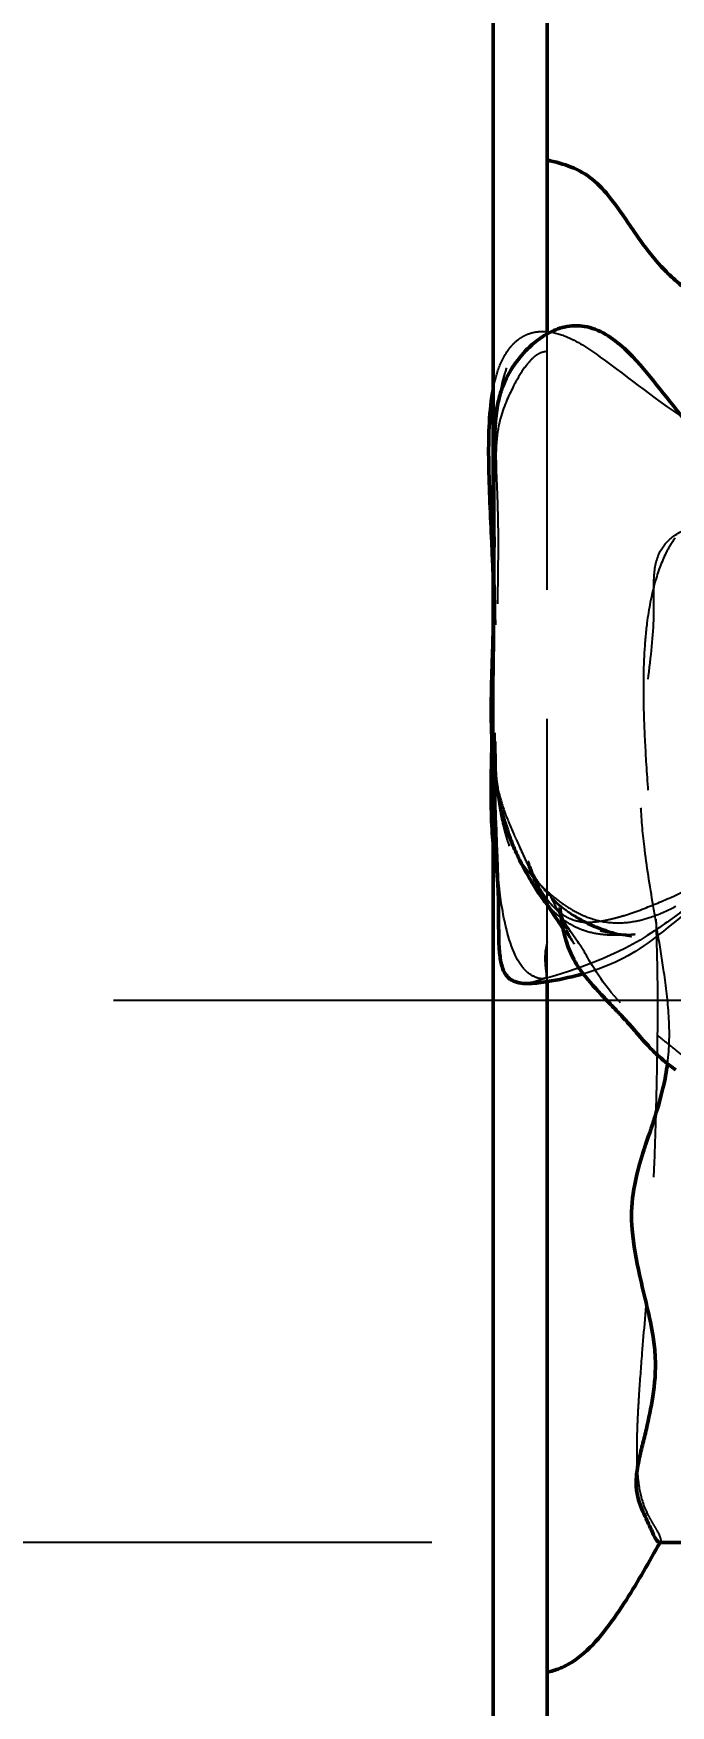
# Model space of a CAD drawing. Header units: millimetres. Extents: x 0 to 420, y 0 to 297.
# Drawn here: x 143.15 to 149.02, y 112.46 to 127.89 of the extents above; entities that cross this region are included whole.
import ezdxf

# ---------------------------------------------------------------- set-up
doc = ezdxf.new("R2010")
doc.units = ezdxf.units.MM
doc.header["$LTSCALE"] = 0.75
doc.linetypes.add('CENTER2', pattern=[28.575, 19.05, -3.175, 3.175, -3.175])
doc.linetypes.add('HIDDEN2', pattern=[4.7625, 3.175, -1.5875])
for name, color, linetype, lineweight in [('FD_Dimensions', 7, 'Continuous', 25), ('Hidden', 7, 'HIDDEN2', 25), ('Smart Centers', 7, 'CENTER2', 25), ('Visible', 7, 'Continuous', 50)]:
    doc.layers.add(name, color=color, linetype=linetype, lineweight=lineweight)
doc.styles.get("Standard").update_dxf_attribs({"font": 'arial.ttf'})
doc.dimstyles.new('Dim-ISO-25', dxfattribs={"dimtxt": 3.5, "dimasz": 3.5, "dimexe": 2.1, "dimexo": 2.1, "dimgap": 1.4, "dimtad": 1, "dimzin": 12, "dimdsep": 46, "dimtxsty": 'Standard', "dimcen": 0, "dimazin": 3, "dimtp": 0.1, "dimtm": 0.1, "dimtfac": 0.714286, "dimtmove": 0, "dimatfit": 3, "dimfxl": 1, "dimtzin": 12, "dimarcsym": 0})

# ---------------------------------------------------------------- blocks, each defined once
blk = doc.blocks.new('*U17')
at = {"layer": 'Smart Centers', "color": 0, "ltscale": 0.75, "transparency": 16777216}
blk.add_line((3.703149, 0), (-3.515746, 0), dxfattribs=at)
blk = doc.blocks.new('*U20')
at = {"layer": 'Smart Centers', "color": 0, "ltscale": 0.75, "transparency": 16777216}
blk.add_line((3.703149, 0), (-3.515746, 0), dxfattribs=at)
blk = doc.blocks.new('*U26')
at = {"layer": 'Smart Centers', "color": 0, "ltscale": 0.75, "transparency": 16777216}
blk.add_line((3.703149, 0), (-3.515746, 0), dxfattribs=at)
blk = doc.blocks.new('*U32')
at = {"layer": 'Smart Centers', "color": 0, "ltscale": 0.75, "transparency": 16777216}
blk.add_line((3.703149, 0), (-3.515746, 0), dxfattribs=at)
blk = doc.blocks.new('*D57')
at = {"layer": 'Defpoints', "color": 0, "transparency": 16777216}
for p in [(122.495179, 171.46875), (150.385804, 171.46875), (152.550868, 65.21875)]:
    blk.add_point(p, dxfattribs=at)
at = {"layer": 'FD_Dimensions', "color": 0, "lineweight": -2, "transparency": 16777216}
for p, q in [((148.285804, 171.46875), (120.395179, 171.46875)), ((122.495179, 68.71875), (122.495179, 167.96875)), ((150.450868, 65.21875), (120.395179, 65.21875))]:
    blk.add_line(p, q, dxfattribs=at)
at = {"layer": 'FD_Dimensions', "color": 0, "transparency": 16777216}
for points in [[(121.911846, 167.96875), (123.078513, 167.96875), (122.495179, 171.46875)], [(121.911846, 68.71875), (123.078513, 68.71875), (122.495179, 65.21875)]]:
    blk.add_solid(points, dxfattribs=at)
at = {"layer": 'FD_Dimensions', "color": 0, "transparency": 16777216, "insert": (119.308174, 118.34375), "char_height": 3.5, "attachment_point": 5, "rotation": 90}
blk.add_mtext('425', dxfattribs=at)
blk = doc.blocks.new('*D62')
at = {"layer": 'Defpoints', "color": 0, "transparency": 16777216}
for p in [(137.435933, 113.96875), (148.920308, 113.96875), (152.550868, 65.21875)]:
    blk.add_point(p, dxfattribs=at)
at = {"layer": 'FD_Dimensions', "color": 0, "lineweight": -2, "transparency": 16777216}
for p, q in [((146.820308, 113.96875), (135.335933, 113.96875)), ((137.435933, 68.71875), (137.435933, 110.46875)), ((150.450868, 65.21875), (135.335933, 65.21875))]:
    blk.add_line(p, q, dxfattribs=at)
at = {"layer": 'FD_Dimensions', "color": 0, "transparency": 16777216}
for points in [[(136.852599, 110.46875), (138.019266, 110.46875), (137.435933, 113.96875)], [(136.852599, 68.71875), (138.019266, 68.71875), (137.435933, 65.21875)]]:
    blk.add_solid(points, dxfattribs=at)
at = {"layer": 'FD_Dimensions', "color": 0, "transparency": 16777216, "insert": (134.248927, 89.59375), "char_height": 3.5, "attachment_point": 5, "rotation": 90}
blk.add_mtext('195', dxfattribs=at)
blk = doc.blocks.new('*U48')
at = {"layer": 'Smart Centers', "color": 0, "ltscale": 0.75, "transparency": 16777216}
blk.add_line((3.984254, 0), (-3.515746, 0), dxfattribs=at)

msp = doc.modelspace()

# ---------------------------------------------------------------- linework, layer by layer
at = {"layer": 'Hidden', "extrusion": (-1e-16, -1, 0)}
for p, q in [((147.8858, 124.959), (147.8858, 125.1222)), ((147.3858, 122.3373), (147.3858, 120.8552)), ((147.8858, 119.1435), (147.8858, 119.1878))]:
    msp.add_line(p, q, dxfattribs=at)
at = {"layer": 'Hidden'}
for points, knots in [([(147.3858, 124.6042), (147.3967, 124.6647), (147.4106, 124.7241), (147.4541, 124.8521), (147.4842, 124.9168), (147.5395, 124.9914), (147.5499, 125.0043), (147.5712, 125.0278), (147.5819, 125.0386), (147.6017, 125.0565), (147.6106, 125.0639), (147.6378, 125.0846), (147.6564, 125.096), (147.6905, 125.1135), (147.7066, 125.1201), (147.7442, 125.1328), (147.7652, 125.1374), (147.8232, 125.1458), (147.8584, 125.1454), (147.9572, 125.1347), (148.0164, 125.1156), (148.1845, 125.0431), (148.2785, 124.9772), (148.6367, 124.7185), (148.9019, 124.5001), (149.4375, 124.1536), (149.6813, 124.0104), (149.9725, 123.8665)], [3.2721866, 3.2721866, 3.2721866, 3.2721866, 3.3558592, 3.3558592, 3.455831, 3.455831, 3.4767508, 3.4767508, 3.4948926, 3.4948926, 3.5087562, 3.5087562, 3.5369422, 3.5369422, 3.5646785, 3.5646785, 3.605208, 3.605208, 3.6816622, 3.6816622, 3.8309489, 3.8309489, 4.1359917, 4.1359917, 4.9705736, 4.9705736, 5.53358, 5.53358, 5.53358, 5.53358]), ([(147.8672, 119.2954), (147.8707, 119.2519), (147.8748, 119.2263), (147.8772, 119.2), (147.8774, 119.1935), (147.8764, 119.1855), (147.8757, 119.183), (147.8739, 119.179), (147.8729, 119.1774), (147.8699, 119.1745), (147.868, 119.1733), (147.8627, 119.1711), (147.859, 119.1704), (147.8443, 119.169), (147.8226, 119.1693), (147.7686, 119.1861), (147.7385, 119.2007), (147.6714, 119.2561), (147.6365, 119.2984), (147.5326, 119.4934), (147.4891, 119.7007), (147.4142, 120.1657), (147.4096, 120.4719), (147.4102, 120.8938), (147.4131, 121.0648), (147.4193, 121.6107), (147.4176, 121.9676), (147.4098, 122.517), (147.406, 122.7081), (147.3986, 123.0734), (147.3951, 123.2474), (147.3913, 123.6249), (147.392, 123.8289), (147.4142, 124.3631), (147.448, 124.604), (147.5108, 124.8039), (147.5275, 124.8479), (147.5567, 124.8951), (147.5655, 124.9055), (147.5795, 124.9181), (147.586, 124.9226), (147.5998, 124.9287), (147.6066, 124.9303), (147.6226, 124.9313), (147.6313, 124.93), (147.6633, 124.921), (147.6874, 124.9055), (147.7803, 124.8379), (147.8552, 124.7436), (147.8858, 124.7037)], [-0.47426118, -0.47426118, -0.47426118, -0.47426118, -0.46122757, -0.46122757, -0.45545989, -0.45545989, -0.45229031, -0.45229031, -0.4497379, -0.4497379, -0.44691994, -0.44691994, -0.44324302, -0.44324302, -0.43502492, -0.43502492, -0.427615, -0.427615, -0.41909229, -0.41909229, -0.39929348, -0.39929348, -0.35851466, -0.35851466, -0.33112567, -0.33112567, -0.27289422, -0.27289422, -0.24145303, -0.24145303, -0.21224153, -0.21224153, -0.17733793, -0.17733793, -0.11840765, -0.11840765, -0.10281874, -0.10281874, -0.09552258, -0.09552258, -0.09048534, -0.09048534, -0.08603469, -0.08603469, -0.08061214, -0.08061214, -0.06532047, -0.06532047, 0, 0, 0, 0]), ([(147.7745, 124.9162), (147.7585, 124.9041), (147.7438, 124.8902), (147.7137, 124.8581), (147.6981, 124.8385), (147.6494, 124.7723), (147.6162, 124.7168), (147.5546, 124.6031), (147.5056, 124.5039), (147.4164, 124.2302), (147.4078, 124.0909), (147.4184, 123.7587), (147.4234, 123.6558), (147.4296, 123.4577), (147.4313, 123.3785), (147.4355, 122.9099), (147.4208, 122.4478), (147.4006, 121.5717), (147.3973, 121.214), (147.4117, 120.6708), (147.4182, 120.503), (147.43, 120.2027), (147.4352, 120.0706), (147.442, 119.7262), (147.4373, 119.561), (147.451, 119.3715), (147.4587, 119.3146), (147.4819, 119.2457), (147.492, 119.2238), (147.513, 119.1948), (147.521, 119.1859), (147.5298, 119.178)], [-1.8591902, -1.8591902, -1.8591902, -1.8591902, -1.8165283, -1.8165283, -1.7634179, -1.7634179, -1.6347112, -1.6347112, -1.4743615, -1.4743615, -1.2357724, -1.2357724, -1.1369954, -1.1369954, -1.0702573, -1.0702573, -0.758791, -0.758791, -0.549175, -0.549175, -0.4549566, -0.4549566, -0.378937, -0.378937, -0.2525319, -0.2525319, -0.1929979, -0.1929979, -0.1643388, -0.1643388, -0.1497787, -0.1497787, -0.1497787, -0.1497787]), ([(147.7471, 124.8928), (147.7424, 124.8883), (147.7367, 124.8826), (147.7246, 124.8696), (147.7182, 124.8623), (147.7044, 124.8459), (147.697, 124.8366), (147.6849, 124.8206), (147.68, 124.8139), (147.6753, 124.8072)], [0, 0, 0, 0, 0.01321654, 0.01321654, 0.025928123, 0.025928123, 0.040317626, 0.040317626, 0.050158187, 0.050158187, 0.050158187, 0.050158187]), ([(147.8858, 124.959), (147.8675, 124.9582), (147.85, 124.9548), (147.8115, 124.9411), (147.7921, 124.9296), (147.7745, 124.9162)], [-0.049850623, -0.049850623, -0.049850623, -0.049850623, -0.027941991, -0.027941991, 0, 0, 0, 0]), ([(147.8858, 119.1878), (147.8858, 119.2156), (147.8858, 119.2515), (147.8858, 119.3331), (147.8858, 119.4049), (147.8858, 119.5818), (147.8858, 119.6653), (147.8858, 119.8094), (147.8858, 119.8614), (147.8858, 119.9538), (147.8858, 119.9978), (147.8858, 120.0903), (147.8858, 120.1456), (147.8858, 120.451), (147.8858, 120.7318), (147.8858, 121.2651), (147.8858, 121.4451), (147.8858, 121.718), (147.8858, 121.8087), (147.8858, 121.9839), (147.8858, 122.068), (147.8858, 122.3296), (147.8858, 122.5101), (147.8858, 123.2628), (147.8858, 123.7983), (147.8858, 124.2841), (147.8858, 124.4154), (147.8858, 124.5962), (147.8858, 124.6589), (147.8858, 124.7586), (147.8858, 124.7989), (147.8858, 124.8729), (147.8858, 124.9016), (147.8858, 124.9374), (147.8858, 124.9488), (147.8858, 124.959)], [-3.6926171, -3.6926171, -3.6926171, -3.6926171, -3.5388259, -3.5388259, -3.2764039, -3.2764039, -3.0964687, -3.0964687, -3.0019688, -3.0019688, -2.9218124, -2.9218124, -2.826441, -2.826441, -2.3186128, -2.3186128, -2.0645103, -2.0645103, -1.9393402, -1.9393402, -1.8237539, -1.8237539, -1.5801249, -1.5801249, -0.8056741, -0.8056741, -0.5424312, -0.5424312, -0.4068466, -0.4068466, -0.303357, -0.303357, -0.1865394, -0.1865394, -0.1148731, -0.1148731, -0.1148731, -0.1148731]), ([(148.9945, 118.3866), (149.014, 118.5364), (149.0159, 118.6781), (148.998, 118.9625), (148.9813, 119.0988), (148.9461, 119.345), (148.9279, 119.4569), (148.8939, 119.661), (148.8782, 119.7534), (148.8322, 120.0293), (148.8031, 120.2115), (148.7655, 120.5234), (148.7536, 120.6551), (148.7334, 121.1623), (148.7678, 121.5154), (148.8322, 122.0681), (148.8584, 122.2694), (148.8735, 122.6238), (148.8617, 122.7703), (148.8791, 122.9801), (148.8951, 123.0589), (148.9655, 123.1802), (149.0076, 123.2253), (149.1369, 123.3127), (149.2258, 123.3483), (149.3269, 123.3761)], [-2.0367694, -2.0367694, -2.0367694, -2.0367694, -1.8962103, -1.8962103, -1.7704906, -1.7704906, -1.6656506, -1.6656506, -1.578405, -1.578405, -1.4041159, -1.4041159, -1.2756663, -1.2756663, -0.9150908, -0.9150908, -0.6642004, -0.6642004, -0.4151698, -0.4151698, -0.25657, -0.25657, -0.1404266, -0.1404266, 0, 0, 0, 0]), ([(149.0664, 123.2375), (149.0335, 123.1945), (149.0051, 123.1469), (148.9391, 123.016), (148.9061, 122.9254), (148.8462, 122.7121), (148.8221, 122.5852), (148.7942, 122.3651), (148.7863, 122.2764), (148.7698, 121.9941), (148.7701, 121.7913), (148.7813, 121.4483), (148.7881, 121.3142), (148.8059, 121.0184), (148.8175, 120.856), (148.8409, 120.5301), (148.8527, 120.367), (148.8711, 120.0648), (148.8784, 119.9267), (148.8977, 119.467), (148.9032, 119.1429), (148.9014, 118.7019), (148.9001, 118.586), (148.8969, 118.3822), (148.8951, 118.2943), (148.8914, 118.1252), (148.8895, 118.0441), (148.8828, 117.7932), (148.8775, 117.625), (148.8641, 117.2765), (148.8558, 117.0972), (148.8422, 116.8514), (148.8381, 116.7814), (148.8305, 116.6588), (148.8271, 116.606), (148.8193, 116.49), (148.8149, 116.4272), (148.7937, 116.1354), (148.7753, 115.9177), (148.7486, 115.5845), (148.7393, 115.461), (148.7283, 115.2932), (148.7253, 115.2438), (148.721, 115.166), (148.7195, 115.1368), (148.7169, 115.0807), (148.7158, 115.0539), (148.7135, 114.9905), (148.7125, 114.9544), (148.7097, 114.8169), (148.7105, 114.7221), (148.7194, 114.5793), (148.7247, 114.5265), (148.7439, 114.4101), (148.7604, 114.3506), (148.7949, 114.2621), (148.8101, 114.2301), (148.8339, 114.1854), (148.8423, 114.1707), (148.8578, 114.144), (148.8651, 114.1319), (148.8821, 114.1036), (148.8914, 114.0882), (148.9211, 114.0357), (148.9312, 114.0089), (148.9321, 113.9815), (148.9301, 113.975), (148.925, 113.9697), (148.9228, 113.9688), (148.9203, 113.9688)], [-8.7013155, -8.7013155, -8.7013155, -8.7013155, -8.6127322, -8.6127322, -8.463339, -8.463339, -8.2803015, -8.2803015, -8.1640027, -8.1640027, -7.9215901, -7.9215901, -7.772608, -7.772608, -7.6005057, -7.6005057, -7.434171, -7.434171, -7.2969046, -7.2969046, -6.9808603, -6.9808603, -6.8679141, -6.8679141, -6.7817164, -6.7817164, -6.701566, -6.701566, -6.5326136, -6.5326136, -6.3459709, -6.3459709, -6.2704435, -6.2704435, -6.2122237, -6.2122237, -6.1414971, -6.1414971, -5.8793285, -5.8793285, -5.7133268, -5.7133268, -5.6418355, -5.6418355, -5.5977386, -5.5977386, -5.5559686, -5.5559686, -5.4974239, -5.4974239, -5.3277576, -5.3277576, -5.2181154, -5.2181154, -5.0682253, -5.0682253, -4.9708952, -4.9708952, -4.9191209, -4.9191209, -4.8720233, -4.8720233, -4.803098, -4.803098, -4.6160094, -4.6160094, -4.5172383, -4.5172383, -4.4619, -4.4619, -4.4619, -4.4619]), ([(147.3762, 121.3461), (147.3797, 121.4624), (147.3837, 121.5725), (147.3908, 121.792), (147.3936, 121.8948), (147.3957, 122.0127), (147.396, 122.0288), (147.3965, 122.0601), (147.3966, 122.0746), (147.3969, 122.0976), (147.397, 122.1039), (147.3971, 122.1156), (147.3972, 122.1209), (147.3973, 122.1319), (147.3973, 122.1376), (147.3974, 122.1491), (147.3975, 122.155), (147.3976, 122.1722), (147.3977, 122.1833), (147.398, 122.2131), (147.3981, 122.2297), (147.3982, 122.2586), (147.3983, 122.2713), (147.3985, 122.3107), (147.3986, 122.3335), (147.3987, 122.3991), (147.3987, 122.4334), (147.3983, 122.5287), (147.3978, 122.5635), (147.3973, 122.5932), (147.3972, 122.5984), (147.3966, 122.6218), (147.3963, 122.6353), (147.395, 122.6773), (147.3945, 122.6922), (147.3928, 122.7422), (147.3913, 122.7861), (147.3883, 122.8638), (147.3871, 122.8937), (147.3858, 122.9244)], [1.0106977, 1.0106977, 1.0106977, 1.0106977, 1.1933596, 1.1933596, 1.411948, 1.411948, 1.4469326, 1.4469326, 1.4732852, 1.4732852, 1.4823058, 1.4823058, 1.4892181, 1.4892181, 1.4961471, 1.4961471, 1.5030829, 1.5030829, 1.5171397, 1.5171397, 1.5452035, 1.5452035, 1.5728192, 1.5728192, 1.6380686, 1.6380686, 1.781776, 1.781776, 2.111872, 2.111872, 2.2690891, 2.2690891, 2.3873744, 2.3873744, 2.4338067, 2.4338067, 2.5089415, 2.5089415, 2.5509095, 2.5509095, 2.5509095, 2.5509095]), ([(147.3777, 121.3198), (147.3773, 121.3577), (147.3771, 121.3972), (147.377, 121.5142), (147.3776, 121.5943), (147.3802, 121.8011), (147.383, 121.9316), (147.3875, 122.1182), (147.3891, 122.1813), (147.3909, 122.2577), (147.3915, 122.2792), (147.3925, 122.3239), (147.393, 122.3447), (147.3936, 122.3742), (147.3938, 122.3835), (147.394, 122.3929), (147.394, 122.3947), (147.394, 122.3947), (147.394, 122.3937), (147.3939, 122.3853), (147.3936, 122.3684), (147.393, 122.3081), (147.3925, 122.2544), (147.3916, 122.1145), (147.3912, 122.0268), (147.3907, 121.879), (147.3906, 121.8227), (147.3905, 121.7661)], [1.3130542, 1.3130542, 1.3130542, 1.3130542, 1.3626655, 1.3626655, 1.4584868, 1.4584868, 1.6113016, 1.6113016, 1.6902502, 1.6902502, 1.724816, 1.724816, 1.7730525, 1.7730525, 1.8209229, 1.8209229, 1.8574538, 1.8574538, 1.884926, 1.884926, 1.9824824, 1.9824824, 2.1244438, 2.1244438, 2.2661555, 2.2661555, 2.3480128, 2.3480128, 2.3480128, 2.3480128]), ([(147.3905, 121.7661), (147.3904, 121.6518), (147.3903, 121.541), (147.3906, 121.3896), (147.3908, 121.3421), (147.3914, 121.2761), (147.3918, 121.2544), (147.3933, 121.1878), (147.3948, 121.1622), (147.3968, 121.1358), (147.3972, 121.1314), (147.3975, 121.1276)], [0, 0, 0, 0, 0.16516958, 0.16516958, 0.31428677, 0.31428677, 0.45523726, 0.45523726, 0.83361757, 0.83361757, 0.91759034, 0.91759034, 0.91759034, 0.91759034]), ([(147.4466, 120.7413), (147.4435, 120.7589), (147.4404, 120.7778), (147.4348, 120.8145), (147.4323, 120.8328), (147.4277, 120.8695), (147.4255, 120.8881), (147.4213, 120.9288), (147.4194, 120.9503), (147.4155, 121.0005), (147.4139, 121.0273), (147.4105, 121.0932), (147.4095, 121.1282), (147.4078, 121.217), (147.4079, 121.262), (147.4082, 121.3271), (147.4084, 121.3501), (147.4085, 121.3583), (147.4085, 121.3589), (147.4085, 121.3589), (147.4085, 121.3526), (147.4085, 121.3299), (147.4085, 121.3128), (147.4092, 121.2663), (147.4096, 121.2439), (147.4107, 121.2008), (147.4113, 121.1839), (147.4131, 121.1366), (147.4146, 121.1034), (147.4185, 121.0378), (147.4208, 121.005), (147.4265, 120.9386), (147.4299, 120.9044), (147.4376, 120.8371), (147.4421, 120.8035), (147.4514, 120.7413), (147.4564, 120.7127), (147.4663, 120.6591), (147.4713, 120.6351), (147.4827, 120.584), (147.4885, 120.5607), (147.505, 120.4984), (147.5093, 120.486), (147.5097, 120.4847), (147.5097, 120.4847), (147.5097, 120.4847), (147.5059, 120.4957), (147.4903, 120.5495), (147.485, 120.5683), (147.4742, 120.6106), (147.4698, 120.6286), (147.4622, 120.6625), (147.4593, 120.6758), (147.4532, 120.7059), (147.4499, 120.7231), (147.4466, 120.7413)], [0, 0, 0, 0, 0.022621, 0.022621, 0.044615, 0.044615, 0.0690656, 0.0690656, 0.1019007, 0.1019007, 0.1519322, 0.1519322, 0.237166, 0.237166, 0.3964306, 0.3964306, 0.5359897, 0.5359897, 0.5599744, 0.5599744, 0.6480607, 0.6480607, 0.7313002, 0.7313002, 0.7814774, 0.7814774, 0.8088346, 0.8088346, 0.8517795, 0.8517795, 0.8906547, 0.8906547, 0.9317272, 0.9317272, 0.9767367, 0.9767367, 1.0252874, 1.0252874, 1.0828375, 1.0828375, 1.1697643, 1.1697643, 1.3512602, 1.3512602, 1.3598944, 1.3598944, 1.5566254, 1.5566254, 1.6289812, 1.6289812, 1.6692165, 1.6692165, 1.6912792, 1.6912792, 1.7147102, 1.7147102, 1.7147102, 1.7147102]), ([(147.3975, 121.1276), (147.3991, 121.1097), (147.401, 121.0863), (147.4149, 121.0012), (147.4211, 120.9609), (147.4511, 120.8421), (147.4667, 120.7868), (147.5125, 120.6565), (147.5434, 120.5809), (147.5857, 120.4856), (147.5939, 120.4672), (147.6023, 120.4488)], [0, 0, 0, 0, 0.39514065, 0.39514065, 0.60557903, 0.60557903, 0.72249622, 0.72249622, 0.84052367, 0.84052367, 0.86850825, 0.86850825, 0.86850825, 0.86850825]), ([(147.438, 120.8133), (147.4324, 120.8511), (147.4298, 120.8728), (147.4298, 120.8728), (147.4301, 120.8706), (147.4319, 120.8572), (147.4342, 120.8401), (147.4446, 120.7746), (147.4551, 120.7145), (147.4837, 120.6045), (147.4986, 120.5541), (147.544, 120.435), (147.5772, 120.3632), (147.6609, 120.2247), (147.7119, 120.1559), (147.7946, 120.0645), (147.8213, 120.0373), (147.8956, 119.9667), (147.9445, 119.9255), (148.0438, 119.8503), (148.0959, 119.816), (148.1989, 119.7608), (148.25, 119.7386), (148.3515, 119.707), (148.402, 119.6961), (148.5222, 119.6833), (148.5949, 119.6853), (148.7199, 119.704), (148.7746, 119.7176), (148.8997, 119.7585), (148.975, 119.7914), (149.1012, 119.8532), (149.1557, 119.8821), (149.2959, 119.9594), (149.381, 120.0092), (149.4854, 120.0706), (149.5156, 120.0884), (149.5666, 120.1186), (149.5887, 120.1317), (149.6593, 120.1736), (149.7023, 120.1992), (149.8227, 120.2716), (149.8978, 120.3178), (149.9837, 120.3721)], [0, 0, 0, 0, 0.1743359, 0.1743359, 0.2300998, 0.2300998, 0.3307547, 0.3307547, 0.4856919, 0.4856919, 0.5802286, 0.5802286, 0.6890404, 0.6890404, 0.7922459, 0.7922459, 0.8376297, 0.8376297, 0.9156276, 0.9156276, 0.997722, 0.997722, 1.071998, 1.071998, 1.136973, 1.136973, 1.2211716, 1.2211716, 1.2890436, 1.2890436, 1.3837287, 1.3837287, 1.4593116, 1.4593116, 1.5866351, 1.5866351, 1.6456393, 1.6456393, 1.7117995, 1.7117995, 1.8661736, 1.8661736, 2.1535611, 2.1535611, 2.1535611, 2.1535611]), ([(148.5622, 118.9483), (148.398, 119.1165), (148.2919, 119.3052), (148.1958, 119.4783), (148.225, 119.4309), (148.1967, 119.4694), (148.1034, 119.5933), (147.951, 119.8584), (147.9206, 119.9222), (147.9206, 119.9222), (147.9223, 119.9192), (147.9338, 119.9012), (147.9541, 119.8738), (147.9541, 119.8738), (147.944, 119.8853), (147.9323, 119.897), (147.9289, 119.9002), (147.9289, 119.9002), (147.929, 119.9001), (147.9305, 119.8988), (147.9344, 119.895), (147.9588, 119.8748), (147.9721, 119.8639), (148.0286, 119.8218), (148.085, 119.7832), (148.2174, 119.7087), (148.2929, 119.6732), (148.417, 119.6242), (148.4691, 119.6071), (148.5843, 119.5741), (148.6293, 119.5664), (148.6579, 119.5617), (148.6621, 119.5612), (148.6621, 119.5612), (148.6575, 119.5617), (148.6363, 119.5643), (148.6152, 119.5666), (148.5505, 119.5751), (148.5031, 119.5816), (148.4016, 119.6038), (148.359, 119.6146), (148.2612, 119.6464), (148.2034, 119.6682), (148.0747, 119.7324), (148.0044, 119.7754), (147.8792, 119.8721), (147.8212, 119.9272), (147.7295, 120.0346), (147.6929, 120.0853), (147.6299, 120.1876), (147.6025, 120.2405), (147.5666, 120.3202), (147.5547, 120.3499), (147.5268, 120.424), (147.5171, 120.4558), (147.5015, 120.5078), (147.4956, 120.5295), (147.4748, 120.61), (147.4646, 120.6583), (147.4489, 120.7439), (147.4434, 120.7767), (147.438, 120.8133)], [0, 0, 0, 0, 0.9691423, 0.9691423, 1.6815475, 1.6815475, 2.3345858, 2.3345858, 2.9702577, 2.9702577, 3.1123987, 3.1123987, 3.4863044, 3.4863044, 3.8509283, 3.8509283, 4.0308282, 4.0308282, 4.0610905, 4.0610905, 4.2189269, 4.2189269, 4.3119442, 4.3119442, 4.4590047, 4.4590047, 4.6062627, 4.6062627, 4.7288248, 4.7288248, 4.9369459, 4.9369459, 5.0338003, 5.0338003, 5.135716, 5.135716, 5.2849763, 5.2849763, 5.4415104, 5.4415104, 5.5415101, 5.5415101, 5.6419179, 5.6419179, 5.7405283, 5.7405283, 5.8376918, 5.8376918, 5.9136583, 5.9136583, 5.9868604, 5.9868604, 6.0358728, 6.0358728, 6.1348014, 6.1348014, 6.2315584, 6.2315584, 6.5216699, 6.5216699, 6.6900867, 6.6900867, 6.6900867, 6.6900867]), ([(148.0257, 119.7653), (148.0531, 119.7467), (148.0763, 119.7348), (148.1257, 119.7132), (148.1493, 119.7065), (148.1977, 119.6959), (148.2212, 119.6932), (148.2712, 119.6919), (148.2947, 119.6919), (148.352, 119.6988), (148.3631, 119.7003), (148.3954, 119.7053), (148.4191, 119.7097), (148.465, 119.7195), (148.4872, 119.7249), (148.5386, 119.7383), (148.568, 119.7467), (148.6461, 119.7708), (148.6945, 119.7875), (148.8401, 119.8413), (148.9352, 119.8813), (149.1996, 119.9991), (149.3529, 120.0752), (149.6476, 120.2264), (149.7762, 120.296), (149.991, 120.4205), (150.085, 120.4773), (150.1735, 120.5346)], [0, 0, 0, 0, 0.0704152, 0.0704152, 0.1712205, 0.1712205, 0.2937766, 0.2937766, 0.3864462, 0.3864462, 0.4058743, 0.4058743, 0.4379074, 0.4379074, 0.4654529, 0.4654529, 0.5018481, 0.5018481, 0.5640448, 0.5640448, 0.693752, 0.693752, 0.9416407, 0.9416407, 1.2118124, 1.2118124, 1.3879018, 1.3879018, 1.3879018, 1.3879018]), ([(147.4574, 119.8995), (147.4501, 119.9492), (147.4387, 120.0161), (147.4124, 120.1849), (147.3981, 120.283), (147.3868, 120.4063), (147.3863, 120.4118), (147.3858, 120.4173)], [0, 0, 0, 0, 0.2764187, 0.2764187, 0.5164033, 0.5164033, 0.5274396, 0.5274396, 0.5274396, 0.5274396]), ([(147.6023, 120.4488), (147.6442, 120.3563), (147.6832, 120.2688), (147.7515, 120.1237), (147.7765, 120.0734), (147.8232, 119.9918), (147.8436, 119.9593), (147.8853, 119.9005), (147.9071, 119.8736), (147.9627, 119.8129), (147.9954, 119.7858), (148.0257, 119.7653)], [0, 0, 0, 0, 0.14012532, 0.14012532, 0.20885522, 0.20885522, 0.25344727, 0.25344727, 0.29830582, 0.29830582, 0.37637386, 0.37637386, 0.37637386, 0.37637386]), ([(147.7042, 120.2498), (147.7042, 120.2498), (147.7051, 120.2474), (147.7117, 120.2311), (147.7219, 120.2068), (147.7609, 120.127), (147.7934, 120.0725), (147.814, 120.0405), (147.816, 120.0377), (147.816, 120.0377), (147.8117, 120.0439), (147.7955, 120.0669), (147.7763, 120.0935), (147.7763, 120.0935), (147.7774, 120.092), (147.787, 120.0792), (147.7976, 120.0652), (147.8394, 120.0144), (147.873, 119.9755), (147.9479, 119.8987), (147.9822, 119.8668), (148.0934, 119.7718), (148.1678, 119.7227), (148.3495, 119.6272), (148.4524, 119.5973), (148.6038, 119.5796), (148.6407, 119.5791), (148.6853, 119.5798), (148.697, 119.5807), (148.697, 119.5807), (148.6969, 119.5807), (148.6927, 119.5804), (148.657, 119.5766), (148.5492, 119.571), (148.4872, 119.5691), (148.3683, 119.58), (148.3158, 119.5879), (148.2227, 119.6148), (148.1845, 119.6287), (148.1229, 119.6586), (148.0994, 119.6715), (148.061, 119.696), (148.0458, 119.7065), (148.0082, 119.7346), (147.9861, 119.7533), (147.9467, 119.7901), (147.9288, 119.8086), (147.9048, 119.8351), (147.8975, 119.8434), (147.8905, 119.8517)], [2.6137609, 2.6137609, 2.6137609, 2.6137609, 2.6840356, 2.6840356, 2.8216781, 2.8216781, 3.0383637, 3.0383637, 3.149877, 3.149877, 3.3107057, 3.3107057, 3.6514282, 3.6514282, 3.7242355, 3.7242355, 3.8166032, 3.8166032, 3.9130617, 3.9130617, 4.001121, 4.001121, 4.2054771, 4.2054771, 4.5351904, 4.5351904, 4.6814144, 4.6814144, 4.7938673, 4.7938673, 4.8059067, 4.8059067, 4.9807865, 4.9807865, 5.1234567, 5.1234567, 5.2165677, 5.2165677, 5.27404, 5.27404, 5.3079074, 5.3079074, 5.3301199, 5.3301199, 5.3642477, 5.3642477, 5.3976077, 5.3976077, 5.4129902, 5.4129902, 5.4129902, 5.4129902]), ([(149.8767, 120.2853), (149.8369, 120.2645), (149.7776, 120.231), (149.6304, 120.1423), (149.5385, 120.0795), (149.2669, 119.8749), (149.0833, 119.6976), (148.8166, 119.503)], [0, 0, 0, 0, 0.1637214, 0.1637214, 0.4868928, 0.4868928, 1.0871091, 1.0871091, 1.0871091, 1.0871091]), ([(148.0033, 119.8258), (148.0033, 119.8258), (148.0044, 119.8164), (148.0155, 119.7646), (148.0305, 119.7072), (148.0774, 119.591), (148.1036, 119.5429), (148.1286, 119.5002), (148.1329, 119.494), (148.1329, 119.494), (148.1328, 119.4941), (148.1308, 119.4972), (148.1217, 119.5104), (148.0907, 119.554), (148.0636, 119.5905), (148.0306, 119.6371)], [0.61681218, 0.61681218, 0.61681218, 0.61681218, 0.72496834, 0.72496834, 0.86834943, 0.86834943, 1.00553745, 1.00553745, 1.11771833, 1.11771833, 1.13586674, 1.13586674, 1.29454515, 1.29454515, 1.52439916, 1.52439916, 1.52439916, 1.52439916]), ([(147.5643, 119.1539), (147.5825, 119.1444), (147.6021, 119.1383), (147.6561, 119.1291), (147.6913, 119.1307), (147.7796, 119.1449), (147.8352, 119.1646), (147.8858, 119.1878)], [-0.13268883, -0.13268883, -0.13268883, -0.13268883, -0.10775802, -0.10775802, -0.06672757, -0.06672757, 0, 0, 0, 0]), ([(150.6785, 118.0303), (150.6525, 118.0443), (150.6306, 118.0544), (150.6279, 118.0556), (150.6278, 118.0556), (150.6278, 118.0556), (150.6307, 118.0543), (150.6568, 118.0449), (150.7171, 118.0276), (150.8063, 118.0137), (150.8275, 118.0133), (150.8279, 118.0133), (150.8279, 118.0133), (150.8279, 118.0133), (150.8117, 118.0137), (150.7458, 118.013), (150.6793, 118.0109), (150.4108, 118.0019), (150.2051, 117.9911), (149.8352, 118.031), (149.6765, 118.0559), (149.4315, 118.213), (149.4009, 118.2343), (149.3459, 118.2764), (149.3251, 118.2929), (149.2921, 118.3206), (149.2834, 118.3281), (149.2681, 118.3412), (149.262, 118.3466), (149.2491, 118.3578), (149.2423, 118.3638), (149.2287, 118.3758), (149.2218, 118.382), (149.2094, 118.393), (149.2037, 118.3982), (149.1884, 118.4118), (149.1804, 118.4189), (149.1671, 118.4306), (149.1622, 118.4349), (149.1503, 118.4451), (149.1437, 118.4509), (149.1278, 118.4643), (149.1184, 118.4723), (149.1013, 118.4865), (149.095, 118.4917), (149.0818, 118.5026), (149.0746, 118.5085), (149.0606, 118.5199), (149.0536, 118.5256), (149.0338, 118.5417), (149.0217, 118.5514), (148.9895, 118.5774), (148.9718, 118.5916), (148.9358, 118.6207), (148.9183, 118.6348), (148.8581, 118.6836), (148.8222, 118.7131), (148.6992, 118.8167), (148.6284, 118.8805), (148.5622, 118.9483)], [0, 0, 0, 0, 0.2143314, 0.2143314, 0.2250715, 0.2250715, 0.2962019, 0.2962019, 0.4813944, 0.4813944, 0.6441449, 0.6441449, 0.6462645, 0.6462645, 0.8103154, 0.8103154, 1.1397635, 1.1397635, 2.1267032, 2.1267032, 2.8634593, 2.8634593, 2.9624629, 2.9624629, 3.0154241, 3.0154241, 3.032845, 3.032845, 3.043595, 3.043595, 3.0544196, 3.0544196, 3.0653244, 3.0653244, 3.0761665, 3.0761665, 3.0979469, 3.0979469, 3.1193845, 3.1193845, 3.140834, 3.140834, 3.1625925, 3.1625925, 3.1733931, 3.1733931, 3.1842568, 3.1842568, 3.1950877, 3.1950877, 3.2168977, 3.2168977, 3.2601711, 3.2601711, 3.3141675, 3.3141675, 3.4593559, 3.4593559, 3.8495737, 3.8495737, 3.8495737, 3.8495737])]:
    msp.add_open_spline(points, degree=3, knots=knots, dxfattribs=at)
at = {"layer": 'Hidden', "extrusion": (1.2527e-12, -1.8639e-12, -1)}
msp.add_open_spline([(149.9083, 120.3021), (149.8401, 120.264), (149.7606, 120.2169), (149.4983, 120.0534), (149.3792, 119.9691), (149.1209, 119.7863), (149.002, 119.6994), (148.5281, 119.3745), (148.1204, 119.2439), (147.8629, 119.1714)], degree=3, knots=[0, 0, 0, 0, 0.1732325, 0.1732325, 0.5670651, 0.5670651, 0.9202875, 0.9202875, 1.8705468, 1.8705468, 1.8705468, 1.8705468], dxfattribs=at)
at = {"layer": 'Hidden'}
for points in [[(147.8858, 119.5108), (147.8612, 119.4251), (147.8618, 119.3608), (147.8672, 119.2954)], [(148.8166, 119.503), (148.6142, 119.3552), (148.4135, 119.2692), (148.2177, 119.216)], [(148.9288, 113.9743), (148.9277, 113.9724), (148.9267, 113.9706), (148.9257, 113.9688)]]:
    msp.add_open_spline(points, degree=3, dxfattribs=at)
at = {"layer": 'Visible', "extrusion": (-1e-16, -1, 0)}
for p, q in [((147.3858, 131.4688), (147.3858, 122.3373)), ((147.8858, 125.1222), (147.8858, 131.1352)), ((147.3858, 120.8552), (147.3858, 106.4688)), ((147.8858, 106.8122), (147.8858, 119.1435)), ((148.9203, 113.9688), (157.0294, 113.9688))]:
    msp.add_line(p, q, dxfattribs=at)
at = {"layer": 'Visible'}
for points, knots in [([(147.8858, 126.7265), (147.9604, 126.7084), (148.0359, 126.6893), (148.177, 126.6331), (148.243, 126.5953), (148.3639, 126.4976), (148.419, 126.4371), (148.5338, 126.2914), (148.5923, 126.204), (148.6811, 126.0742), (148.7112, 126.0304), (148.742, 125.9872)], [0, 0, 0, 0, 0.09428195, 0.09428195, 0.18531209, 0.18531209, 0.28502098, 0.28502098, 0.4107562, 0.4107562, 0.47441108, 0.47441108, 0.47441108, 0.47441108]), ([(148.742, 125.9872), (148.8108, 125.8909), (148.8844, 125.7969), (149.0083, 125.6687), (149.0537, 125.6261), (149.1249, 125.5674), (149.1494, 125.5486), (149.2004, 125.5133), (149.2273, 125.4968), (149.2528, 125.4831)], [0, 0, 0, 0, 0.14203484, 0.14203484, 0.216003, 0.216003, 0.25279718, 0.25279718, 0.29191729, 0.29191729, 0.29191729, 0.29191729]), ([(147.3937, 122.8725), (147.3945, 122.9973), (147.3949, 123.1479), (147.3945, 123.395), (147.3941, 123.5037), (147.3935, 123.8237), (147.3924, 123.9711), (147.3984, 124.1733), (147.3994, 124.2012), (147.403, 124.2655), (147.4055, 124.3015), (147.4139, 124.3798), (147.4197, 124.4212), (147.4361, 124.5059), (147.447, 124.5498), (147.4871, 124.6731), (147.5252, 124.7505), (147.6088, 124.8785), (147.6543, 124.9338), (147.7418, 125.0204), (147.7821, 125.0545), (147.8679, 125.1136), (147.9141, 125.1398), (147.9892, 125.1696), (148.0152, 125.178), (148.0744, 125.1919), (148.1082, 125.1963), (148.1708, 125.1981), (148.2004, 125.1959), (148.2636, 125.1857), (148.2967, 125.1763), (148.3276, 125.1646)], [0, 0, 0, 0, 0.225893, 0.225893, 0.4372225, 0.4372225, 0.9079143, 0.9079143, 0.9756408, 0.9756408, 1.0340935, 1.0340935, 1.0863977, 1.0863977, 1.1410791, 1.1410791, 1.2441698, 1.2441698, 1.339151, 1.339151, 1.4098764, 1.4098764, 1.4758301, 1.4758301, 1.5081971, 1.5081971, 1.5488212, 1.5488212, 1.587548, 1.587548, 1.6367444, 1.6367444, 1.6367444, 1.6367444]), ([(147.3858, 122.9244), (147.3853, 122.937), (147.3848, 122.9498), (147.381, 123.0394), (147.3774, 123.1197), (147.3628, 123.4407), (147.3493, 123.6902), (147.3432, 124.156), (147.3476, 124.3747), (147.3828, 124.5871), (147.3843, 124.5957), (147.3858, 124.6042)], [2.5509095, 2.5509095, 2.5509095, 2.5509095, 2.5681245, 2.5681245, 2.67108861, 2.67108861, 2.97968525, 2.97968525, 3.26033739, 3.26033739, 3.27218661, 3.27218661, 3.27218661, 3.27218661]), ([(147.3757, 122.0039), (147.3799, 122.1465), (147.3836, 122.2475), (147.3879, 122.4231), (147.3893, 122.4882), (147.3916, 122.6442), (147.3927, 122.7381), (147.3937, 122.8725)], [0, 0, 0, 0, 0.41669801, 0.41669801, 0.65527167, 0.65527167, 0.89869725, 0.89869725, 0.89869725, 0.89869725]), ([(147.3953, 121.1189), (147.3893, 121.1684), (147.381, 121.2492), (147.3694, 121.4835), (147.3685, 121.6271), (147.3712, 121.8436), (147.3733, 121.9265), (147.3757, 122.0039)], [0, 0, 0, 0, 0.27398454, 0.27398454, 0.60556826, 0.60556826, 0.83190812, 0.83190812, 0.83190812, 0.83190812]), ([(147.3858, 120.4173), (147.3787, 120.4986), (147.3731, 120.594), (147.3664, 120.8369), (147.3675, 120.9906), (147.3721, 121.2058), (147.3741, 121.2771), (147.3762, 121.3461)], [0.5274396, 0.5274396, 0.5274396, 0.5274396, 0.68889925, 0.68889925, 0.9022382, 0.9022382, 1.01069766, 1.01069766, 1.01069766, 1.01069766]), ([(147.5298, 119.178), (147.5212, 119.1857), (147.5138, 119.1938), (147.4976, 119.2156), (147.49, 119.229), (147.4722, 119.2683), (147.4644, 119.2959), (147.4496, 119.3684), (147.4452, 119.415), (147.4368, 119.5585), (147.4377, 119.6601), (147.4372, 119.7877), (147.437, 119.8243), (147.4362, 119.8849), (147.4357, 119.9095), (147.4344, 119.9588), (147.4336, 119.9798), (147.4302, 120.0511), (147.4268, 120.1008), (147.4185, 120.2056), (147.4141, 120.2568), (147.4076, 120.3447), (147.406, 120.3666), (147.4029, 120.4129), (147.4014, 120.4374), (147.3989, 120.4813), (147.3979, 120.5002), (147.3954, 120.5492), (147.394, 120.5809), (147.3919, 120.6356), (147.391, 120.6598), (147.3896, 120.7049), (147.389, 120.7261), (147.3878, 120.7704), (147.3872, 120.7925), (147.386, 120.8448), (147.3854, 120.872), (147.3835, 120.9609), (147.3823, 121.0177), (147.3798, 121.1488), (147.379, 121.1988), (147.3781, 121.275), (147.3778, 121.2971), (147.3777, 121.3198)], [0, 0, 0, 0, 0.0165611, 0.0165611, 0.0386167, 0.0386167, 0.0780608, 0.0780608, 0.1392242, 0.1392242, 0.2651502, 0.2651502, 0.3231893, 0.3231893, 0.382774, 0.382774, 0.4649369, 0.4649369, 0.6256487, 0.6256487, 0.7467908, 0.7467908, 0.7830365, 0.7830365, 0.817363, 0.817363, 0.8409806, 0.8409806, 0.8776371, 0.8776371, 0.9078279, 0.9078279, 0.9391558, 0.9391558, 0.9801643, 0.9801643, 1.0463742, 1.0463742, 1.2070138, 1.2070138, 1.2833353, 1.2833353, 1.3130542, 1.3130542, 1.3130542, 1.3130542]), ([(147.8905, 119.8517), (147.8756, 119.8692), (147.8618, 119.8866), (147.8158, 119.9474), (147.7887, 119.9886), (147.743, 120.0619), (147.7244, 120.0937), (147.6911, 120.1522), (147.6755, 120.1802), (147.6469, 120.2346), (147.6343, 120.2594), (147.6143, 120.3008), (147.607, 120.3161), (147.5896, 120.3546), (147.5792, 120.3785), (147.5615, 120.4214), (147.5537, 120.4411), (147.5385, 120.4814), (147.5311, 120.5019), (147.5152, 120.5483), (147.5074, 120.5729), (147.4892, 120.6329), (147.4804, 120.665), (147.4589, 120.7492), (147.4499, 120.7918), (147.4328, 120.8763), (147.4264, 120.9127), (147.4109, 121.0044), (147.4038, 121.0489), (147.3953, 121.1189)], [5.4129902, 5.4129902, 5.4129902, 5.4129902, 5.4455096, 5.4455096, 5.5296114, 5.5296114, 5.6018769, 5.6018769, 5.656332, 5.656332, 5.694246, 5.694246, 5.7150173, 5.7150173, 5.745318, 5.745318, 5.7723197, 5.7723197, 5.8045823, 5.8045823, 5.8513692, 5.8513692, 5.9296807, 5.9296807, 6.0792559, 6.0792559, 6.3157231, 6.3157231, 6.7038755, 6.7038755, 6.7038755, 6.7038755]), ([(148.0306, 119.6371), (148.0105, 119.6653), (147.9883, 119.6973), (147.8698, 119.8755), (147.8002, 120.0134), (147.7343, 120.1692), (147.7174, 120.2147), (147.706, 120.2451), (147.7042, 120.2498), (147.7042, 120.2498)], [1.5243992, 1.5243992, 1.5243992, 1.5243992, 1.663853, 1.663853, 2.2217534, 2.2217534, 2.5150109, 2.5150109, 2.6137609, 2.6137609, 2.6137609, 2.6137609]), ([(148.1301, 119.3489), (148.0478, 119.4985), (148.0238, 119.6633), (148.0071, 119.7938), (148.004, 119.8207), (148.0033, 119.8256), (148.0033, 119.8258), (148.0033, 119.8258)], [0, 0, 0, 0, 0.42062955, 0.42062955, 0.60021408, 0.60021408, 0.61681218, 0.61681218, 0.61681218, 0.61681218]), ([(149.0729, 118.3291), (149.0317, 118.3577), (148.9874, 118.3904), (148.896, 118.4704), (148.8558, 118.5077), (148.7849, 118.5861), (148.7771, 118.5949), (148.7621, 118.6119), (148.7552, 118.6198), (148.7442, 118.6325), (148.7404, 118.637), (148.7325, 118.6461), (148.7284, 118.6508), (148.7203, 118.6603), (148.7162, 118.6651), (148.7084, 118.6743), (148.7046, 118.6788), (148.6938, 118.6914), (148.6875, 118.6988), (148.6763, 118.7118), (148.6714, 118.7175), (148.6625, 118.7277), (148.6584, 118.7323), (148.6483, 118.7438), (148.6423, 118.7505), (148.6319, 118.762), (148.6282, 118.7661), (148.6204, 118.7746), (148.6163, 118.7791), (148.6079, 118.7882), (148.6036, 118.7928), (148.5909, 118.8066), (148.5824, 118.8157), (148.5587, 118.8409), (148.5446, 118.8558), (148.5063, 118.896), (148.4848, 118.9184), (148.4355, 118.9699), (148.4096, 118.9971), (148.3123, 119.1007), (148.251, 119.1683), (148.1712, 119.28), (148.1499, 119.3129), (148.1301, 119.3489)], [0, 0, 0, 0, 0.2326218, 0.2326218, 0.4059486, 0.4059486, 0.4260857, 0.4260857, 0.4410343, 0.4410343, 0.448495, 0.448495, 0.4559765, 0.4559765, 0.4634733, 0.4634733, 0.4709608, 0.4709608, 0.486054, 0.486054, 0.5009807, 0.5009807, 0.515845, 0.515845, 0.5308528, 0.5308528, 0.5383236, 0.5383236, 0.5458056, 0.5458056, 0.553285, 0.553285, 0.5683894, 0.5683894, 0.5986168, 0.5986168, 0.6585555, 0.6585555, 0.7473389, 0.7473389, 1.0121545, 1.0121545, 1.1135072, 1.1135072, 1.1135072, 1.1135072]), ([(147.5298, 119.178), (147.5375, 119.171), (147.5458, 119.1648), (147.5579, 119.1575), (147.5611, 119.1556), (147.5643, 119.1539)], [-0.149778656, -0.149778656, -0.149778656, -0.149778656, -0.137128037, -0.137128037, -0.132688829, -0.132688829, -0.132688829, -0.132688829]), ([(148.2177, 119.216), (148.2059, 119.2127), (148.1941, 119.2097), (148.0873, 119.1826), (147.9926, 119.1613), (147.8342, 119.1349), (147.7788, 119.1276), (147.6971, 119.1256), (147.67, 119.1266), (147.6309, 119.132), (147.618, 119.1345), (147.5923, 119.1416), (147.5804, 119.1455), (147.5643, 119.1539)], [0.45549822, 0.45549822, 0.45549822, 0.45549822, 0.48296283, 0.48296283, 0.70487984, 0.70487984, 0.81664261, 0.81664261, 0.87323403, 0.87323403, 0.90187662, 0.90187662, 0.93082082, 0.93082082, 0.93082082, 0.93082082]), ([(148.9203, 113.9688), (148.9188, 113.9688), (148.9171, 113.9691), (148.9114, 113.9715), (148.907, 113.975), (148.8953, 113.9881), (148.8876, 113.9997), (148.8636, 114.0437), (148.8457, 114.0855), (148.8109, 114.1607), (148.8005, 114.1828), (148.78, 114.2269), (148.7703, 114.2482), (148.7524, 114.2907), (148.7442, 114.3117), (148.7122, 114.4076), (148.7001, 114.4865), (148.7118, 114.6259), (148.72, 114.6727), (148.7395, 114.7668), (148.7513, 114.816), (148.7753, 114.9149), (148.7875, 114.9645), (148.8218, 115.1104), (148.8436, 115.2106), (148.8769, 115.4295), (148.8878, 115.5512), (148.879, 115.739), (148.872, 115.8016), (148.8336, 116.0477), (148.781, 116.2393), (148.7069, 116.5723), (148.68, 116.7125), (148.6505, 117.0817), (148.6779, 117.277), (148.7997, 117.6612), (148.8351, 117.7621), (148.9, 117.9619), (148.9293, 118.0598), (148.9715, 118.2392), (148.9851, 118.3139), (148.9945, 118.3866)], [-4.4619, -4.4619, -4.4619, -4.4619, -4.4277722, -4.4277722, -4.3507958, -4.3507958, -4.2389528, -4.2389528, -4.0337697, -4.0337697, -3.9567018, -3.9567018, -3.8919303, -3.8919303, -3.8339926, -3.8339926, -3.6398793, -3.6398793, -3.5479605, -3.5479605, -3.4563504, -3.4563504, -3.3704251, -3.3704251, -3.2117888, -3.2117888, -3.0404174, -3.0404174, -2.9562074, -2.9562074, -2.7129091, -2.7129091, -2.5478372, -2.5478372, -2.2855054, -2.2855054, -2.1927793, -2.1927793, -2.1050619, -2.1050619, -2.0367694, -2.0367694, -2.0367694, -2.0367694]), ([(148.2239, 112.9459), (148.1848, 112.9117), (148.1413, 112.8791), (148.0629, 112.8337), (148.0316, 112.8182), (147.9625, 112.7904), (147.9233, 112.7785), (147.8858, 112.7701)], [0, 0, 0, 0, 0.07403848, 0.07403848, 0.11639872, 0.11639872, 0.16393536, 0.16393536, 0.16393536, 0.16393536])]:
    msp.add_open_spline(points, degree=3, knots=knots, dxfattribs=at)
at = {"layer": 'Visible', "extrusion": (-3.5557e-12, -2.9647e-12, -1)}
msp.add_open_spline([(148.3276, 125.1646), (148.396, 125.1386), (148.4582, 125.0991), (148.5727, 125.0114), (148.6253, 124.961), (148.7717, 124.8088), (148.8511, 124.7083), (149.0128, 124.5022), (149.0948, 124.3984), (149.1487, 124.3332)], degree=3, knots=[0, 0, 0, 0, 0.10892807, 0.10892807, 0.23511334, 0.23511334, 0.49672412, 0.49672412, 0.83889478, 0.83889478, 0.83889478, 0.83889478], dxfattribs=at)
at = {"layer": 'Visible', "extrusion": (7.8301e-12, -5.3718e-12, -1)}
msp.add_open_spline([(148.9257, 113.9688), (148.8256, 113.7898), (148.7238, 113.6095), (148.5566, 113.3468), (148.4954, 113.2569), (148.3666, 113.0892), (148.2991, 113.0115), (148.2239, 112.9459)], degree=3, knots=[0.0025362, 0.0025362, 0.0025362, 0.0025362, 0.24852989, 0.24852989, 0.381655, 0.381655, 0.52375249, 0.52375249, 0.52375249, 0.52375249], dxfattribs=at)

# ---------------------------------------------------------------- block references
at = {"layer": 'Smart Centers', "ltscale": 0.75}
for name in ['*U17', '*U20', '*U26', '*U32', '*U48']:
    msp.add_blockref(name, (147.4016, 118.9688), dxfattribs=at)

# ---------------------------------------------------------------- dimensions: what is measured, and where the dimension line sits
at = {"layer": 'FD_Dimensions'}
for base, p2, picture, middle in [((122.4952, 171.4688), (150.3858, 171.4688), '*D57', (119.3082, 118.3438)), ((137.4359, 113.9688), (148.9203, 113.9688), '*D62', (134.2489, 89.5938))]:
    dim = msp.add_linear_dim(base=base, p1=(152.5509, 65.2188), p2=p2, angle=90, dimstyle='Dim-ISO-25', override={"dimlfac": 4}, dxfattribs=at)
    dim.commit()
    dim.dimension.update_dxf_attribs({"geometry": picture, "text_midpoint": middle})

doc.saveas('drawing.dxf')
